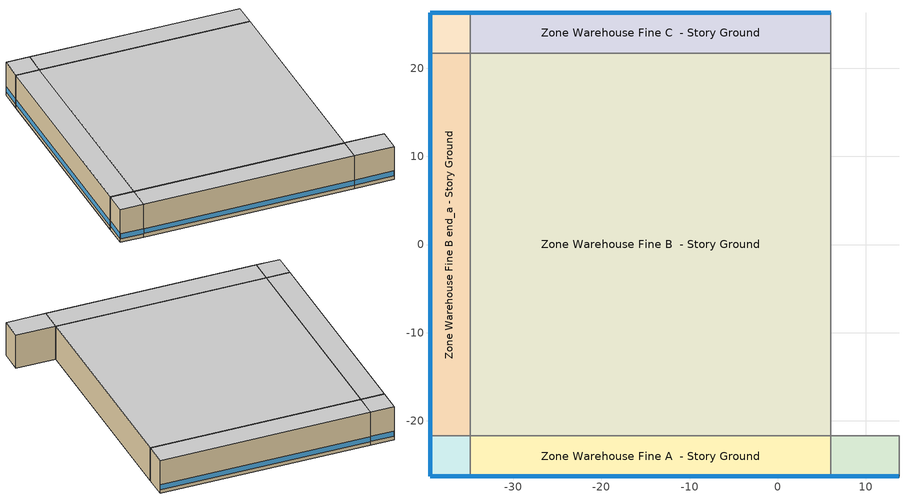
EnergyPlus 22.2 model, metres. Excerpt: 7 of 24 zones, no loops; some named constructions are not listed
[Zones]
Zone Warehouse Fine A  - Story Ground
 floor ground (Foundation F 126 Perim 4089 Area 18695): -34.86,-26.29 -34.86,-21.72 6.03,-21.72 6.03,-26.29 z0
 wall outside (Typical Insulated Exterior Mass Wall R-21.28): -34.86,-26.29 6.03,-26.29 z0:7.01
 wall to Zone Warehouse Fine A end_a - Story Ground (Typical Interior Wall): -34.86,-21.72 -34.86,-26.29 z0:7.01
 wall to Zone Warehouse Fine B  - Story Ground (Typical Interior Wall): 6.03,-21.72 -34.86,-21.72 z0:7.01
 wall to Zone Warehouse Office A  - Story Ground (Typical Interior Wall): 6.03,-26.29 6.03,-21.72 z0:7.01
 window (U 0.52 SHGC 0.615 Simple Glazing Window U-0.52 SHGC 0.49): -34.84,-26.29 6,-26.29 z0.76:1.81
 ceiling to Zone Warehouse Bulk A  - Story Top (Typical Interior Ceiling): 6.03,-26.29 6.03,-21.72 -34.86,-21.72 -34.86,-26.29 z7.01
Zone Warehouse Fine A end_a - Story Ground
 floor ground (Foundation F 126 Perim 914 Area 209): -39.44,-26.29 -39.44,-21.72 -34.86,-21.72 -34.86,-26.29 z0
 wall outside (Typical Insulated Exterior Mass Wall R-21.28): -39.44,-21.72 -39.44,-26.29 -34.86,-26.29 z0:7.01
 wall to Zone Warehouse Fine B end_a - Story Ground (Typical Interior Wall): -34.86,-21.72 -39.44,-21.72 z0:7.01
 window (U 0.52 SHGC 0.615 Simple Glazing Window U-0.52 SHGC 0.49): -39.44,-21.74 -39.44,-26.27 / -39.41,-26.29 -34.89,-26.29 z0.76:1.83
 ceiling to Zone Warehouse Bulk A end_a - Story Top (Typical Interior Ceiling): -34.86,-26.29 -34.86,-21.72 -39.44,-21.72 -39.44,-26.29 z7.01
Zone Warehouse Fine B  - Story Ground
 floor ground (Foundation F 126 Perim 0 Area 177614): -34.86,-21.72 -34.86,21.72 6.03,21.72 6.03,-21.72 z0
 wall to Zone Warehouse Fine B end_a - Story Ground (Typical Interior Wall): -34.86,21.72 -34.86,-21.72 z0:7.01
 wall to Zone Warehouse Fine C  - Story Ground (Typical Interior Wall): 6.03,21.72 -34.86,21.72 z0:7.01
 wall to Zone Warehouse Office B  - Story Ground (Typical Interior Wall): 6.03,-21.72 6.03,21.72 z0:7.01
 ceiling to Zone Warehouse Bulk B  - Story Top (Typical Interior Ceiling): 6.03,-21.72 6.03,21.72 -34.86,21.72 -34.86,-21.72 z7.01
Zone Warehouse Fine B end_a - Story Ground
 floor ground (Foundation F 126 Perim 4344 Area 1986): -39.44,-21.72 -39.44,21.72 -34.86,21.72 -34.86,-21.72 z0
 wall outside (Typical Insulated Exterior Mass Wall R-21.28): -39.44,21.72 -39.44,-21.72 z0:7.01
 wall to Zone Warehouse Fine C end_a - Story Ground (Typical Interior Wall): -34.86,21.72 -39.44,21.72 z0:7.01
 window (U 0.52 SHGC 0.615 Simple Glazing Window U-0.52 SHGC 0.49): -39.44,21.69 -39.44,-21.69 z0.76:1.81
 ceiling to Zone Warehouse Bulk B end_a - Story Top (Typical Interior Ceiling): -34.86,-21.72 -34.86,21.72 -39.44,21.72 -39.44,-21.72 z7.01
Zone Warehouse Fine C  - Story Ground
 floor ground (Foundation F 126 Perim 4089 Area 18695): -34.86,21.72 -34.86,26.29 6.03,26.29 6.03,21.72 z0
 wall outside (Typical Insulated Exterior Mass Wall R-21.28): 6.03,26.29 -34.86,26.29 z0:7.01
 wall to Zone Warehouse Fine C end_a - Story Ground (Typical Interior Wall): -34.86,26.29 -34.86,21.72 z0:7.01
 wall to Zone Warehouse Office C  - Story Ground (Typical Interior Wall): 6.03,21.72 6.03,26.29 z0:7.01
 window (U 0.52 SHGC 0.615 Simple Glazing Window U-0.52 SHGC 0.49): 6,26.29 -34.84,26.29 z0.76:1.81
 ceiling to Zone Warehouse Bulk C  - Story Top (Typical Interior Ceiling): 6.03,21.72 6.03,26.29 -34.86,26.29 -34.86,21.72 z7.01
Zone Warehouse Fine C end_a - Story Ground
 floor ground (Foundation F 126 Perim 914 Area 209): -39.44,21.72 -39.44,26.29 -34.86,26.29 -34.86,21.72 z0
 wall outside (Typical Insulated Exterior Mass Wall R-21.28): -34.86,26.29 -39.44,26.29 -39.44,21.72 z0:7.01
 window (U 0.52 SHGC 0.615 Simple Glazing Window U-0.52 SHGC 0.49): -39.44,26.27 -39.44,21.74 / -34.89,26.29 -39.41,26.29 z0.76:1.83
 ceiling to Zone Warehouse Bulk C end_a - Story Top (Typical Interior Ceiling): -34.86,21.72 -34.86,26.29 -39.44,26.29 -39.44,21.72 z7.01
Zone Warehouse Office A  - Story Ground
 floor ground (Foundation F 126 Perim 773 Area 3534): 6.03,-26.29 6.03,-21.72 13.76,-21.72 13.76,-26.29 z0
 wall outside (Typical Insulated Exterior Mass Wall R-21.28): 6.03,-26.29 13.76,-26.29 z0:7.01
 wall to Zone Warehouse Office B  - Story Ground (Typical Interior Wall): 13.76,-21.72 6.03,-21.72 z0:7.01
 wall to Zone Warehouse Bulk A  - Story Ground (Typical Interior Wall): 13.76,-26.29 13.76,-21.72 z0:7.01
 window (U 0.52 SHGC 0.615 Simple Glazing Window U-0.52 SHGC 0.49): 6.05,-26.29 13.73,-26.29 z0.76:1.82
 ceiling to Zone Warehouse Bulk A  - Story Top (Typical Interior Ceiling): 13.76,-26.29 13.76,-21.72 6.03,-21.72 6.03,-26.29 z7.01
[Material]
100mm Normalweight concrete floor: Roughness=MediumSmooth; Thickness {m}=0.1016; Conductivity {W/m-K}=2.31; Density {kg/m3}=2322; Specific Heat {J/kg-K}=832; Thermal Absorptance=0.9; Solar Absorptance=0.7; Visible Absorptance=0.7
[Material:NoMass]
CP02 CARPET PAD: Roughness=VeryRough; Thermal Resistance {m2-K/W}=0.21648; Thermal Absorptance=0.9; Solar Absorptance=0.7; Visible Absorptance=0.8
[Construction]
Typical Interior Ceiling: CP02 CARPET PAD, 100mm Normalweight concrete floor
[Schedule:Day:Interval]
Schedule Day 3; Warehouse Bldg Light Summer Design Day; Warehouse Bldg Occ Summer Design Day; Clothing Schedule Default Winter Clothes: No, 24:00, 1
Schedule Day 84: No, 01:00, 1, 02:00, 1, 03:00, 1, 04:00, 1, 05:00, 1, 06:00, 1, 07:00, 1, 08:00, 1, 09:00, 1, 10:00, 1, 11:00, 1, 12:00, 1, 13:00, 1, 14:00, 1, 15:00, 1, 16:00, 1, 17:00, 1, 18:00, 0, 19:00, 0, 20:00, 0, 21:00, 0, 22:00, 0, 23:00, 0, 24:00, 0
Schedule Day 85; Schedule Day 86; Schedule Day 87; Schedule Day 88; Schedule Day 89; Schedule Day 90; Schedule Day 69; Schedule Day 70; Schedule Day 71; Schedule Day 72; Schedule Day 73; Schedule Day 74; Schedule Day 76; Schedule Day 77; Schedule Day 78; Schedule Day 79; Schedule Day 80; Schedule Day 81; Schedule Day 82; Schedule Day 83; Schedule Day 108; Schedule Day 109; Schedule Day 110; Schedule Day 111; Schedule Day 112; Schedule Day 113; Schedule Day 114; Schedule Day 115; Schedule Day 116; Schedule Day 117; Schedule Day 118; Schedule Day 119; Schedule Day 120; Schedule Day 121; Schedule Day 122; Schedule Day 123: No, 01:00, 0, 02:00, 0, 03:00, 0, 04:00, 0, 05:00, 0, 06:00, 0, 07:00, 0, 08:00, 0, 09:00, 0, 10:00, 0, 11:00, 0, 12:00, 0, 13:00, 0, 14:00, 0, 15:00, 0, 16:00, 0, 17:00, 0, 18:00, 0, 19:00, 0, 20:00, 0, 21:00, 0, 22:00, 0, 23:00, 0, 24:00, 0
Schedule Day 91: No, 01:00, 1, 02:00, 1, 03:00, 1, 04:00, 1, 05:00, 1, 06:00, 1, 07:00, 1, 08:00, 1, 09:00, 1, 10:00, 1, 11:00, 1, 12:00, 1, 13:00, 1, 14:00, 1, 15:00, 1, 16:00, 1, 17:00, 1, 18:00, 1, 19:00, 1, 20:00, 1, 21:00, 1, 22:00, 1, 23:00, 1, 24:00, 1
Warehouse Bldg Light Default: Average, 06:30, 0.1, 06:40, 0.15, 06:50, 0.2, 07:00, 0.25, 07:10, 0.3, 07:20, 0.35, 07:30, 0.4, 07:40, 0.45, 07:50, 0.5, 08:00, 0.55, 08:09, 0.6, 08:19, 0.65, 08:29, 0.7, 08:30, 0.7, 08:39, 0.733333, 08:49, 0.766667, 08:59, 0.8, 09:09, 0.833333, 09:19, 0.866667, 09:29, 0.9, 09:30, 0.9, 11:30, 0.9, 11:39, 0.883333, 11:49, 0.866667, 11:59, 0.85, 12:09, 0.833333, 12:19, 0.816667, 12:29, 0.8, 12:30, 0.8, 12:39, 0.816667, 12:49, 0.833333, 12:59, 0.85, 13:09, 0.866667, 13:19, 0.883333, 13:29, 0.9, 13:30, 0.9, 16:30, 0.9, 16:40, 0.8, 16:50, 0.7, 17:00, 0.6, 17:10, 0.5, 17:20, 0.4, 17:30, 0.3, 17:40, 0.266667, 17:50, 0.233333, 18:00, 0.2, 18:10, 0.166667, 18:20, 0.133333, 18:30, 0.1, 24:00, 0.1
Warehouse Bldg Light Winter Design Day; Warehouse Bldg Occ Winter Design Day; Work Efficiency Schedule Default: No, 24:00, 0
Warehouse Bldg Equip Default: Average, 02:00, 0.975114, 08:00, 0.437796, 12:00, 1, 13:00, 0.984163, 17:00, 1, 24:00, 0.95249
Schedule Day 68: No, 01:00, 0.487563, 02:00, 0.975114, 03:00, 0.885561, 04:00, 0.796008, 05:00, 0.706455, 06:00, 0.616902, 07:00, 0.527349, 08:00, 0.437796, 09:00, 0.578347, 10:00, 0.718898, 11:00, 0.859449, 12:00, 1, 13:00, 0.984163, 14:00, 0.988122, 15:00, 0.992082, 16:00, 0.996041, 17:00, 1, 18:00, 0, 19:00, 0, 20:00, 0, 21:00, 0, 22:00, 0, 23:00, 0, 24:00, 0
Schedule Day 75: No, 01:00, 0.487563, 02:00, 0.975114, 03:00, 0.885561, 04:00, 0.796008, 05:00, 0.706455, 06:00, 0.616902, 07:00, 0.527349, 08:00, 0.437796, 09:00, 0.578347, 10:00, 0.718898, 11:00, 0.859449, 12:00, 1, 13:00, 0.984163, 14:00, 0.988122, 15:00, 0.992082, 16:00, 0.996041, 17:00, 1, 18:00, 0.993213, 19:00, 0.986426, 20:00, 0.979638, 21:00, 0.972851, 22:00, 0.966064, 23:00, 0.959277, 24:00, 0.95249
Warehouse Bldg Equip Summer Design Day; Warehouse Bldg Equip Winter Design Day: No, 08:00, 0.25, 12:00, 1, 13:00, 0.25, 17:00, 1, 24:00, 0.25
Warehouse HtgSetp BulkStorage Default: Average, 24:00, 17.4657
Warehouse HtgSetp BulkStorage Summer Design Day; Warehouse HtgSetp BulkStorage Winter Design Day: No, 24:00, 7.2
Warehouse ClgSetp BulkStorage Default: Average, 24:00, 50
Warehouse ClgSetp BulkStorage Summer Design Day; Warehouse ClgSetp BulkStorage Winter Design Day: No, 24:00, 50
Warehouse Bldg Occ Sat Day: Average, 02:00, 0.537816, 07:00, 0.140264, 23:00, 0.758542, 24:00, 0.757323
Warehouse Bldg Occ WntrDsn|Sun Day: Average, 02:00, 0.948782, 03:00, 0.10246, 07:00, 0.0975819, 24:00, 0.945123
Warehouse Bldg Occ Default: Average, 06:30, 0, 06:40, 0.025, 06:50, 0.05, 07:00, 0.075, 07:10, 0.1, 07:20, 0.125, 07:30, 0.15, 07:40, 0.241667, 07:50, 0.333333, 08:00, 0.425, 08:09, 0.516667, 08:19, 0.608333, 08:29, 0.7, 08:30, 0.7, 08:39, 0.733333, 08:49, 0.766667, 08:59, 0.8, 09:09, 0.833333, 09:19, 0.866667, 09:29, 0.9, 09:30, 0.9, 11:30, 0.9, 11:39, 0.833333, 11:49, 0.766667, 11:59, 0.7, 12:09, 0.633333, 12:19, 0.566667, 12:29, 0.5, 12:30, 0.5, 12:39, 0.558333, 12:49, 0.616667, 12:59, 0.675, 13:09, 0.733333, 13:19, 0.791667, 13:29, 0.85, 13:30, 0.85, 15:30, 0.85, 15:39, 0.741667, 15:49, 0.633333, 15:59, 0.525, 16:09, 0.416667, 16:19, 0.308333, 16:30, 0.2, 16:40, 0.166667, 16:50, 0.133333, 17:00, 0.1, 17:10, 0.0666667, 17:20, 0.0333333, 17:30, 0, 24:00, 0
Warehouse Activity Default; autogen Warehouse Activity 0_day_sch; autogen Warehouse Activity 1_day_sch: Average, 24:00, 120
Warehouse Activity Summer Design Day; Warehouse Activity Winter Design Day: No, 24:00, 120
Air Velocity Schedule Default: No, 24:00, 0.2
OfficeSmall Exterior_lighting_schedule_a Default; OfficeSmall Exterior_lighting_schedule_b Default: No, 06:00, 0, 24:00, 0
OfficeSmall Exterior_lighting_schedule_a Summer Design Day; OfficeSmall Exterior_lighting_schedule_a Winter Design Day: No, 06:00, 0, 24:00, 1
OfficeSmall Exterior_lighting_schedule_b Summer Design Day; OfficeSmall Exterior_lighting_schedule_b Winter Design Day: No, 06:00, 0.7, 24:00, 1
[Schedule:Week:Daily]
Warehouse HtgSetp BulkStorage Week Rule - Jan1-Dec31: Warehouse HtgSetp BulkStorage Default, Warehouse HtgSetp BulkStorage Default, Warehouse HtgSetp BulkStorage Default, Warehouse HtgSetp BulkStorage Default, Warehouse HtgSetp BulkStorage Default, Warehouse HtgSetp BulkStorage Default, Warehouse HtgSetp BulkStorage Default, Warehouse HtgSetp BulkStorage Default, Warehouse HtgSetp BulkStorage Summer Design Day, Warehouse HtgSetp BulkStorage Winter Design Day, Warehouse HtgSetp BulkStorage Default, Warehouse HtgSetp BulkStorage Default
Warehouse ClgSetp BulkStorage Week Rule - Jan1-Dec31: Warehouse ClgSetp BulkStorage Default, Warehouse ClgSetp BulkStorage Default, Warehouse ClgSetp BulkStorage Default, Warehouse ClgSetp BulkStorage Default, Warehouse ClgSetp BulkStorage Default, Warehouse ClgSetp BulkStorage Default, Warehouse ClgSetp BulkStorage Default, Warehouse ClgSetp BulkStorage Default, Warehouse ClgSetp BulkStorage Summer Design Day, Warehouse ClgSetp BulkStorage Winter Design Day, Warehouse ClgSetp BulkStorage Default, Warehouse ClgSetp BulkStorage Default
Work Efficiency Schedule Week Rule - Jan1-Aug5; Work Efficiency Schedule Week Rule - Aug20-Dec31: Work Efficiency Schedule Default, Work Efficiency Schedule Default, Work Efficiency Schedule Default, Work Efficiency Schedule Default, Work Efficiency Schedule Default, Work Efficiency Schedule Default, Work Efficiency Schedule Default, Work Efficiency Schedule Default, Work Efficiency Schedule Default, Work Efficiency Schedule Default, Work Efficiency Schedule Default, Work Efficiency Schedule Default
Work Efficiency Schedule Week Rule - Aug6-Aug12: Work Efficiency Schedule Default, Schedule Day 76, Schedule Day 77, Schedule Day 78, Schedule Day 79, Schedule Day 80, Schedule Day 81, Work Efficiency Schedule Default, Work Efficiency Schedule Default, Work Efficiency Schedule Default, Work Efficiency Schedule Default, Work Efficiency Schedule Default
Work Efficiency Schedule Week Rule - Aug13-Aug19: Schedule Day 82, Schedule Day 83, Work Efficiency Schedule Default, Work Efficiency Schedule Default, Work Efficiency Schedule Default, Work Efficiency Schedule Default, Work Efficiency Schedule Default, Work Efficiency Schedule Default, Work Efficiency Schedule Default, Work Efficiency Schedule Default, Work Efficiency Schedule Default, Work Efficiency Schedule Default
Clothing Schedule Week Rule - Jan1-Dec31: Clothing Schedule Default Winter Clothes, Clothing Schedule Default Winter Clothes, Clothing Schedule Default Winter Clothes, Clothing Schedule Default Winter Clothes, Clothing Schedule Default Winter Clothes, Clothing Schedule Default Winter Clothes, Clothing Schedule Default Winter Clothes, Clothing Schedule Default Winter Clothes, Clothing Schedule Default Winter Clothes, Clothing Schedule Default Winter Clothes, Clothing Schedule Default Winter Clothes, Clothing Schedule Default Winter Clothes
Air Velocity Schedule Week Rule - Jan1-Dec31: Air Velocity Schedule Default, Air Velocity Schedule Default, Air Velocity Schedule Default, Air Velocity Schedule Default, Air Velocity Schedule Default, Air Velocity Schedule Default, Air Velocity Schedule Default, Air Velocity Schedule Default, Air Velocity Schedule Default, Air Velocity Schedule Default, Air Velocity Schedule Default, Air Velocity Schedule Default
[Schedule:Year]
Warehouse HtgSetp BulkStorage: Warehouse HtgSetp BulkStorage Week Rule - Jan1-Dec31, 1, 1, 12, 31
Warehouse ClgSetp BulkStorage: Warehouse ClgSetp BulkStorage Week Rule - Jan1-Dec31, 1, 1, 12, 31
